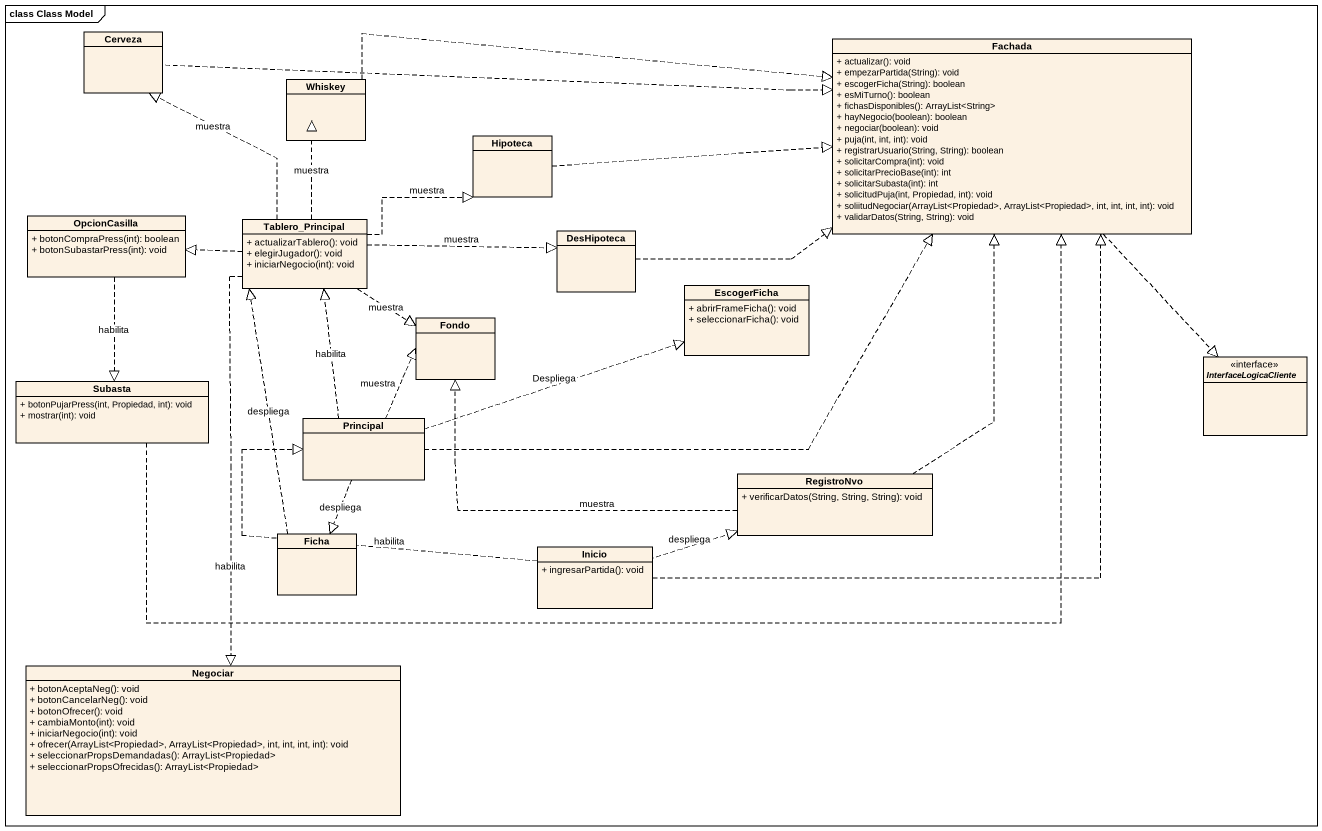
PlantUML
@startuml
mainframe class Class Model
hide circle
hide empty members
skinparam classAttributeIconSize 0
class Cerveza
class Fachada {
  + actualizar(): void
  + empezarPartida(String): void
  + escogerFicha(String): boolean
  + esMiTurno(): boolean
  + fichasDisponibles(): ArrayList<String>
  + hayNegocio(boolean): boolean
  + negociar(boolean): void
  + puja(int, int, int): void
  + registrarUsuario(String, String): boolean
  + solicitarCompra(int): void
  + solicitarPrecioBase(int): int
  + solicitarSubasta(int): int
  + solicitudPuja(int, Propiedad, int): void
  + soliitudNegociar(ArrayList<Propiedad>, ArrayList<Propiedad>, int, int, int, int): void
  + validarDatos(String, String): void
}
class Whiskey
class Hipoteca
class OpcionCasilla {
  + botonCompraPress(int): boolean
  + botonSubastarPress(int): void
}
class Tablero_Principal {
  + actualizarTablero(): void
  + elegirJugador(): void
  + iniciarNegocio(int): void
}
class DesHipoteca
class EscogerFicha {
  + abrirFrameFicha(): void
  + seleccionarFicha(): void
}
class Fondo
class Subasta {
  + botonPujarPress(int, Propiedad, int): void
  + mostrar(int): void
}
interface InterfaceLogicaCliente <<interface>>
class Principal
class RegistroNvo {
  + verificarDatos(String, String, String): void
}
class Ficha
class Inicio {
  + ingresarPartida(): void
}
class Negociar {
  + botonAceptaNeg(): void
  + botonCancelarNeg(): void
  + botonOfrecer(): void
  + cambiaMonto(int): void
  + iniciarNegocio(int): void
  + ofrecer(ArrayList<Propiedad>, ArrayList<Propiedad>, int, int, int, int): void
  + seleccionarPropsDemandadas(): ArrayList<Propiedad>
  + seleccionarPropsOfrecidas(): ArrayList<Propiedad>
}
Cerveza .right.|> Fachada
Fachada ..|> InterfaceLogicaCliente
Whiskey .right.|> Fachada
Hipoteca .right.|> Fachada
OpcionCasilla ..|> Subasta : habilita
Tablero_Principal .up.|> Cerveza : muestra
Tablero_Principal .up.|> Whiskey : muestra
Tablero_Principal .right.|> Hipoteca : muestra
Tablero_Principal .left.|> OpcionCasilla
Tablero_Principal .right.|> DesHipoteca : muestra
Tablero_Principal ..|> Fondo : muestra
Tablero_Principal ..|> Negociar : habilita
DesHipoteca .right.|> Fachada
Subasta .right.|> Fachada
Principal .right.|> Fachada
Principal .up.|> Tablero_Principal : habilita
Principal .right.|> EscogerFicha : Despliega
Principal .up.|> Fondo : muestra
Principal ..|> Ficha : despliega
RegistroNvo .up.|> Fachada
RegistroNvo .left.|> Fondo : muestra
Ficha .up.|> Tablero_Principal : despliega
Inicio .up.|> Fachada
Inicio .left.|> Principal : habilita
Inicio .right.|> RegistroNvo : despliega
@enduml
